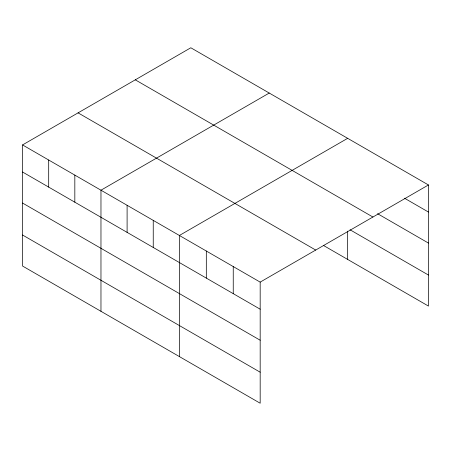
<?xml version="1.0" encoding="UTF-8"?>
<svg xmlns="http://www.w3.org/2000/svg" width="451" height="451" viewBox="0 0 451 451"><rect width="100%" height="100%" fill="white"/><g stroke="black" fill="none" stroke-linecap="round" stroke-linejoin="round"><path stroke-width="0.68" d="M260.176 340.229L260.176 282.117L22.55 144.929L22.55 266.034L260.176 403.228L260.176 340.229L22.55 203.04M323.344 245.389L428.45 306.071L428.45 184.966L190.824 47.772L22.55 144.929M269.241 93.047L100.968 190.198L100.968 311.308M347.659 138.322L179.385 235.473L179.385 356.578M260.176 282.117L428.45 184.966M404.513 198.226L428.45 212.049M377.583 213.706L428.45 243.078M135.294 79.833L372.921 217.027M350.049 229.785L428.45 275.048M78.079 112.868L315.706 250.057M22.55 172.011L260.176 309.2M22.55 235.005L260.176 372.199M347.659 231.16L347.659 259.426M233.246 266.569L233.246 293.652M206.316 251.021L206.316 278.104M153.244 220.381L153.244 247.464M127.103 205.29L127.103 232.372M74.827 175.106L74.827 202.195M48.691 160.02L48.691 187.103"/></g></svg>
